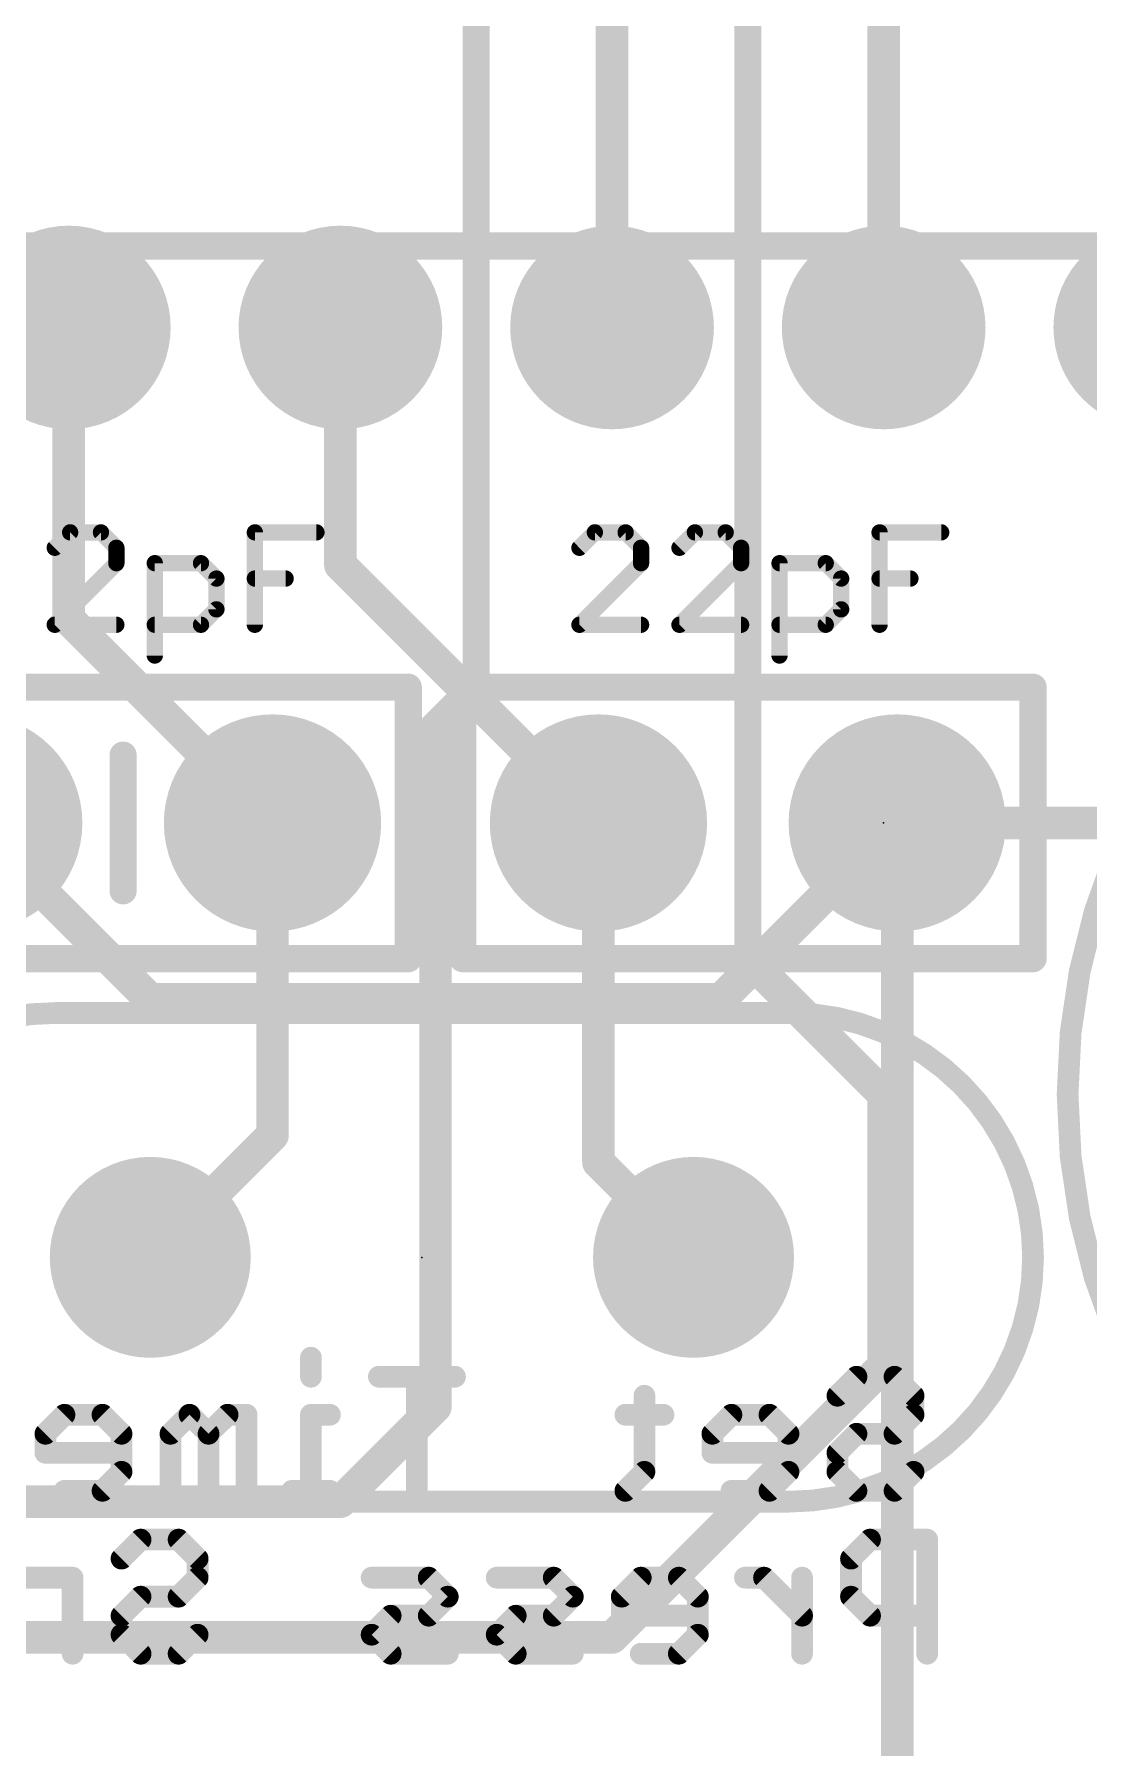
# Model space of a CAD drawing. Extents: x -33 to 32.5, y -8.9 to 49.7.
# Drawn here: x 3.49 to 13.35, y 10.4 to 26.43 of the extents above; entities that cross this region are included whole.
import ezdxf

# ---------------------------------------------------------------- set-up
doc = ezdxf.new("R2010")
doc.units = 0
for name, color, linetype in [('1', 12, 'CONTINUOUS'), ('16', 132, 'CONTINUOUS'), ('17', 110, 'CONTINUOUS'), ('21', 41, 'CONTINUOUS'), ('22', 40, 'CONTINUOUS'), ('23', 53, 'CONTINUOUS')]:
    doc.layers.add(name, color=color, linetype=linetype)

# ---------------------------------------------------------------- blocks, each defined once
blk = doc.blocks.new('ROUNDP')
at = {"const_width": 0.5}
blk.add_lwpolyline([(0, -0.25, 1), (0, 0.25, 1), (0, -0.25)], format="xyb", dxfattribs=at)

msp = doc.modelspace()

# ---------------------------------------------------------------- linework, layer by layer
at = {"layer": '1'}
for points, const_width in [([(7.62, 20.32), (7.62, 26.67)], 0.254), ([(8.89, 23.6855), (8.89, 26.67)], 0.3048), ([(10.16, 17.78), (10.16, 26.67)], 0.254), ([(11.43, 23.6855), (11.43, 26.67)], 0.3048), ([(3.81, 20.955), (3.81, 23.6855)], 0.3048), ([(5.715, 19.05), (3.81, 20.955)], 0.3048), ([(7.239, 19.939), (7.62, 20.32)], 0.3048), ([(7.239, 13.589), (7.239, 19.939)], 0.3048), ([(5.715, 16.129), (5.715, 19.05)], 0.3048), ([(8.763, 15.875), (8.763, 19.05)], 0.3048), ([(11.43, 16.51), (10.16, 17.78)], 0.3048), ([(11.43, 13.97), (11.43, 16.51)], 0.3048), ([(4.572, 14.986), (5.715, 16.129)], 0.3048), ([(9.652, 14.986), (8.763, 15.875)], 0.3048), ([(8.89, 11.43), (11.43, 13.97)], 0.3048), ([(6.35, 12.7), (7.239, 13.589)], 0.3048), ([(-12.7, 12.7), (6.35, 12.7)], 0.3048), ([(-3.81, 11.43), (8.89, 11.43)], 0.3048)]:
    msp.add_lwpolyline(points, dxfattribs=dict(at, const_width=const_width))
for points, const_width in [([(3.8862, 23.6855, 1), (3.7338, 23.6855)], 0.1524), ([(8.8138, 23.6855, 1), (8.9662, 23.6855)], 0.1524), ([(11.3538, 23.6855, 1), (11.5062, 23.6855)], 0.1524), ([(3.8639, 21.0089, 1), (3.7561, 20.9011)], 0.1524), ([(3.7338, 20.955, 1), (3.8862, 20.955)], 0.1524), ([(7.6739, 20.2661, 1), (7.5661, 20.3739)], 0.1524), ([(7.5565, 20.32, 1), (7.6835, 20.32)], 0.127), ([(7.3152, 19.939, 1), (7.1628, 19.939)], 0.1524), ([(7.1851, 19.9929, 1), (7.2929, 19.8851)], 0.1524), ([(5.7912, 19.05, 1), (5.6388, 19.05)], 0.1524), ([(5.6611, 18.9961, 1), (5.7689, 19.1039)], 0.1524), ([(8.8392, 19.05, 1), (8.6868, 19.05)], 0.1524), ([(10.2139, 17.8339, 1), (10.1061, 17.7261)], 0.1524), ([(10.0965, 17.78, 1), (10.2235, 17.78)], 0.127), ([(11.5062, 16.51, 1), (11.3538, 16.51)], 0.1524), ([(11.3761, 16.4561, 1), (11.4839, 16.5639)], 0.1524), ([(5.6388, 16.129, 1), (5.7912, 16.129)], 0.1524), ([(5.7689, 16.0751, 1), (5.6611, 16.1829)], 0.1524), ([(8.8169, 15.9289, 1), (8.7091, 15.8211)], 0.1524), ([(8.6868, 15.875, 1), (8.8392, 15.875)], 0.1524), ([(4.5181, 15.0399, 1), (4.6259, 14.9321)], 0.1524), ([(9.5981, 14.9321, 1), (9.7059, 15.0399)], 0.1524), ([(11.4839, 13.9161, 1), (11.3761, 14.0239)], 0.1524), ([(11.3538, 13.97, 1), (11.5062, 13.97)], 0.1524), ([(7.1628, 13.589, 1), (7.3152, 13.589)], 0.1524), ([(7.2929, 13.5351, 1), (7.1851, 13.6429)], 0.1524), ([(6.2961, 12.7539, 1), (6.4039, 12.6461)], 0.1524), ([(6.35, 12.6238, 1), (6.35, 12.7762)], 0.1524), ([(8.8361, 11.4839, 1), (8.9439, 11.3761)], 0.1524), ([(8.89, 11.3538, 1), (8.89, 11.5062)], 0.1524)]:
    msp.add_lwpolyline(points, format="xyb", dxfattribs=dict(at, const_width=const_width))
at = {"layer": '16', "const_width": 0.3048}
for points in [[(6.35, 21.463), (6.35, 23.6855)], [(8.763, 19.05), (6.35, 21.463)], [(2.921, 19.05), (4.572, 17.399)], [(9.906, 17.399), (11.557, 19.05)], [(11.557, 19.05), (19.05, 19.05)], [(11.557, 19.05), (11.557, 3.81)], [(4.572, 17.399), (9.906, 17.399)]]:
    msp.add_lwpolyline(points, dxfattribs=at)
at = {"layer": '16', "const_width": 0.1524}
for points in [[(6.4262, 23.6855, 1), (6.2738, 23.6855)], [(6.4039, 21.5169, 1), (6.2961, 21.4091)], [(6.2738, 21.463, 1), (6.4262, 21.463)], [(8.7091, 18.9961, 1), (8.8169, 19.1039)], [(11.557, 19.1262, 1), (11.557, 18.9738)], [(11.6332, 19.05, 1), (11.4808, 19.05)], [(11.6109, 18.9961, 1), (11.5031, 19.1039)], [(4.572, 17.4752, 1), (4.572, 17.3228)], [(4.5181, 17.3451, 1), (4.6259, 17.4529)], [(9.8521, 17.4529, 1), (9.9599, 17.3451)], [(9.906, 17.3228, 1), (9.906, 17.4752)]]:
    msp.add_lwpolyline(points, format="xyb", dxfattribs=at)
at = {"layer": '21'}
for points, const_width in [([(18.415, 24.4475), (-18.415, 24.4475)], 0.254), ([(3.8228, 21.7685), (3.6787, 21.6245)], 0.1524), ([(4.1109, 21.7685), (3.8228, 21.7685)], 0.1524), ([(4.2549, 21.6245), (4.1109, 21.7685)], 0.1524), ([(5.5498, 20.9042), (5.5498, 21.7685)], 0.1524), ([(5.5498, 21.7685), (6.126, 21.7685)], 0.1524), ([(8.7293, 21.7685), (8.5852, 21.6245)], 0.1524), ([(9.0174, 21.7685), (8.7293, 21.7685)], 0.1524), ([(9.1614, 21.6245), (9.0174, 21.7685)], 0.1524), ([(9.6648, 21.7685), (9.5207, 21.6245)], 0.1524), ([(9.9529, 21.7685), (9.6648, 21.7685)], 0.1524), ([(10.0969, 21.6245), (9.9529, 21.7685)], 0.1524), ([(11.3918, 20.9042), (11.3918, 21.7685)], 0.1524), ([(11.3918, 21.7685), (11.968, 21.7685)], 0.1524), ([(4.2549, 21.4804), (4.2549, 21.6245)], 0.1524), ([(9.1614, 21.4804), (9.1614, 21.6245)], 0.1524), ([(10.0969, 21.4804), (10.0969, 21.6245)], 0.1524), ([(3.6787, 20.9042), (4.2549, 21.4804)], 0.1524), ([(4.6142, 20.6161), (4.6142, 21.4804)], 0.1524), ([(4.6142, 21.4804), (5.0464, 21.4804)], 0.1524), ([(5.0464, 21.4804), (5.1905, 21.3364)], 0.1524), ([(8.5852, 20.9042), (9.1614, 21.4804)], 0.1524), ([(9.5207, 20.9042), (10.0969, 21.4804)], 0.1524), ([(10.4562, 20.6161), (10.4562, 21.4804)], 0.1524), ([(10.4562, 21.4804), (10.8884, 21.4804)], 0.1524), ([(10.8884, 21.4804), (11.0325, 21.3364)], 0.1524), ([(5.1905, 21.3364), (5.1905, 21.0483)], 0.1524), ([(5.5498, 21.3364), (5.8379, 21.3364)], 0.1524), ([(11.0325, 21.3364), (11.0325, 21.0483)], 0.1524), ([(11.3918, 21.3364), (11.6799, 21.3364)], 0.1524), ([(5.1905, 21.0483), (5.0464, 20.9042)], 0.1524), ([(11.0325, 21.0483), (10.8884, 20.9042)], 0.1524), ([(4.2549, 20.9042), (3.6787, 20.9042)], 0.1524), ([(5.0464, 20.9042), (4.6142, 20.9042)], 0.1524), ([(9.1614, 20.9042), (8.5852, 20.9042)], 0.1524), ([(10.0969, 20.9042), (9.5207, 20.9042)], 0.1524), ([(10.8884, 20.9042), (10.4562, 20.9042)], 0.1524), ([(1.651, 20.32), (6.985, 20.32)], 0.254), ([(6.985, 20.32), (6.985, 17.78)], 0.254), ([(7.493, 17.78), (7.493, 20.32)], 0.254), ([(7.493, 20.32), (12.827, 20.32)], 0.254), ([(12.827, 20.32), (12.827, 17.78)], 0.254), ([(4.318, 19.685), (4.318, 18.415)], 0.254), ([(10.16, 18.415), (10.16, 19.685)], 0.254), ([(6.985, 17.78), (1.651, 17.78)], 0.254), ([(12.827, 17.78), (7.493, 17.78)], 0.254), ([(10.541, 17.272), (3.683, 17.272)], 0.2032), ([(3.683, 12.7), (10.541, 12.7)], 0.2032)]:
    msp.add_lwpolyline(points, dxfattribs=dict(at, const_width=const_width))
for points, const_width in [([(19.05, 10.61, 1), (19.05, 22.41, 1), (19.05, 10.61)], 0.2032), ([(3.8228, 21.8066, 1), (3.8228, 21.7304)], 0.0762), ([(3.8497, 21.7416, 1), (3.7958, 21.7955)], 0.0762), ([(4.1378, 21.7955, 1), (4.0839, 21.7416)], 0.0762), ([(4.1109, 21.7304, 1), (4.1109, 21.8066)], 0.0762), ([(5.5879, 21.7685, 1), (5.5117, 21.7685)], 0.0762), ([(5.5498, 21.8066, 1), (5.5498, 21.7304)], 0.0762), ([(6.126, 21.7304, 1), (6.126, 21.8066)], 0.0762), ([(8.7293, 21.8066, 1), (8.7293, 21.7304)], 0.0762), ([(8.7562, 21.7416, 1), (8.7023, 21.7955)], 0.0762), ([(9.0443, 21.7955, 1), (8.9904, 21.7416)], 0.0762), ([(9.0174, 21.7304, 1), (9.0174, 21.8066)], 0.0762), ([(9.6648, 21.8066, 1), (9.6648, 21.7304)], 0.0762), ([(9.6917, 21.7416, 1), (9.6378, 21.7955)], 0.0762), ([(9.9798, 21.7955, 1), (9.9259, 21.7416)], 0.0762), ([(9.9529, 21.7304, 1), (9.9529, 21.8066)], 0.0762), ([(11.4299, 21.7685, 1), (11.3537, 21.7685)], 0.0762), ([(11.3918, 21.8066, 1), (11.3918, 21.7304)], 0.0762), ([(11.968, 21.7304, 1), (11.968, 21.8066)], 0.0762), ([(3.6518, 21.6514, 1), (3.7057, 21.5975)], 0.0762), ([(4.293, 21.6245, 1), (4.2168, 21.6245)], 0.0762), ([(4.228, 21.5975, 1), (4.2819, 21.6514)], 0.0762), ([(8.5583, 21.6514, 1), (8.6121, 21.5975)], 0.0762), ([(9.1995, 21.6245, 1), (9.1233, 21.6245)], 0.0762), ([(9.1345, 21.5975, 1), (9.1884, 21.6514)], 0.0762), ([(9.4938, 21.6514, 1), (9.5477, 21.5975)], 0.0762), ([(10.135, 21.6245, 1), (10.0588, 21.6245)], 0.0762), ([(10.07, 21.5975, 1), (10.1239, 21.6514)], 0.0762), ([(4.2168, 21.4804, 1), (4.293, 21.4804)], 0.0762), ([(4.2819, 21.4535, 1), (4.228, 21.5074)], 0.0762), ([(4.6523, 21.4804, 1), (4.5761, 21.4804)], 0.0762), ([(4.6142, 21.5185, 1), (4.6142, 21.4423)], 0.0762), ([(5.0733, 21.5074, 1), (5.0195, 21.4535)], 0.0762), ([(5.0464, 21.4423, 1), (5.0464, 21.5185)], 0.0762), ([(9.1233, 21.4804, 1), (9.1995, 21.4804)], 0.0762), ([(9.1884, 21.4535, 1), (9.1345, 21.5074)], 0.0762), ([(10.0588, 21.4804, 1), (10.135, 21.4804)], 0.0762), ([(10.1239, 21.4535, 1), (10.07, 21.5074)], 0.0762), ([(10.4943, 21.4804, 1), (10.4181, 21.4804)], 0.0762), ([(10.4562, 21.5185, 1), (10.4562, 21.4423)], 0.0762), ([(10.9153, 21.5074, 1), (10.8615, 21.4535)], 0.0762), ([(10.8884, 21.4423, 1), (10.8884, 21.5185)], 0.0762), ([(5.2286, 21.3364, 1), (5.1524, 21.3364)], 0.0762), ([(5.1635, 21.3094, 1), (5.2174, 21.3633)], 0.0762), ([(5.5498, 21.3745, 1), (5.5498, 21.2983)], 0.0762), ([(5.8379, 21.2983, 1), (5.8379, 21.3745)], 0.0762), ([(11.0706, 21.3364, 1), (10.9944, 21.3364)], 0.0762), ([(11.0055, 21.3094, 1), (11.0594, 21.3633)], 0.0762), ([(11.3918, 21.3745, 1), (11.3918, 21.2983)], 0.0762), ([(11.6799, 21.2983, 1), (11.6799, 21.3745)], 0.0762), ([(5.1524, 21.0483, 1), (5.2286, 21.0483)], 0.0762), ([(5.2174, 21.0213, 1), (5.1635, 21.0752)], 0.0762), ([(10.9944, 21.0483, 1), (11.0706, 21.0483)], 0.0762), ([(11.0594, 21.0213, 1), (11.0055, 21.0752)], 0.0762), ([(3.6787, 20.9423, 1), (3.6787, 20.8661)], 0.0762), ([(3.6518, 20.9311, 1), (3.7057, 20.8773)], 0.0762), ([(4.2549, 20.8661, 1), (4.2549, 20.9423)], 0.0762), ([(4.6142, 20.9423, 1), (4.6142, 20.8661)], 0.0762), ([(5.0195, 20.9311, 1), (5.0733, 20.8773)], 0.0762), ([(5.0464, 20.8661, 1), (5.0464, 20.9423)], 0.0762), ([(5.5117, 20.9042, 1), (5.5879, 20.9042)], 0.0762), ([(8.5852, 20.9423, 1), (8.5852, 20.8661)], 0.0762), ([(8.5583, 20.9311, 1), (8.6121, 20.8773)], 0.0762), ([(9.1614, 20.8661, 1), (9.1614, 20.9423)], 0.0762), ([(9.5207, 20.9423, 1), (9.5207, 20.8661)], 0.0762), ([(9.4938, 20.9311, 1), (9.5477, 20.8773)], 0.0762), ([(10.0969, 20.8661, 1), (10.0969, 20.9423)], 0.0762), ([(10.4562, 20.9423, 1), (10.4562, 20.8661)], 0.0762), ([(10.8615, 20.9311, 1), (10.9153, 20.8773)], 0.0762), ([(10.8884, 20.8661, 1), (10.8884, 20.9423)], 0.0762), ([(11.3537, 20.9042, 1), (11.4299, 20.9042)], 0.0762), ([(4.5761, 20.6161, 1), (4.6523, 20.6161)], 0.0762), ([(10.4181, 20.6161, 1), (10.4943, 20.6161)], 0.0762), ([(7.0485, 20.32, 1), (6.9215, 20.32)], 0.127), ([(6.985, 20.2565, 1), (6.985, 20.3835)], 0.127), ([(7.5565, 20.32, 1), (7.4295, 20.32)], 0.127), ([(7.493, 20.3835, 1), (7.493, 20.2565)], 0.127), ([(12.8905, 20.32, 1), (12.7635, 20.32)], 0.127), ([(12.827, 20.2565, 1), (12.827, 20.3835)], 0.127), ([(4.3815, 19.685, 1), (4.2545, 19.685)], 0.127), ([(10.2235, 19.685, 1), (10.0965, 19.685)], 0.127), ([(4.2545, 18.415, 1), (4.3815, 18.415)], 0.127), ([(10.0965, 18.415, 1), (10.2235, 18.415)], 0.127), ([(6.9215, 17.78, 1), (7.0485, 17.78)], 0.127), ([(6.985, 17.7165, 1), (6.985, 17.8435)], 0.127), ([(7.493, 17.8435, 1), (7.493, 17.7165)], 0.127), ([(7.4295, 17.78, 1), (7.5565, 17.78)], 0.127), ([(12.7635, 17.78, 1), (12.8905, 17.78)], 0.127), ([(12.827, 17.7165, 1), (12.827, 17.8435)], 0.127), ([(3.683, 17.272, 1), (3.683, 12.7)], 0.2032), ([(3.683, 17.3228, 1), (3.683, 17.2212)], 0.1016), ([(3.683, 17.2212, 1), (3.683, 17.3228)], 0.1016), ([(10.541, 12.7, 1), (10.541, 17.272)], 0.2032), ([(10.541, 17.3228, 1), (10.541, 17.2212)], 0.1016), ([(10.541, 17.2212, 1), (10.541, 17.3228)], 0.1016), ([(3.683, 12.7508, 1), (3.683, 12.6492)], 0.1016), ([(3.683, 12.6492, 1), (3.683, 12.7508)], 0.1016), ([(10.541, 12.7508, 1), (10.541, 12.6492)], 0.1016), ([(10.541, 12.6492, 1), (10.541, 12.7508)], 0.1016)]:
    msp.add_lwpolyline(points, format="xyb", dxfattribs=dict(at, const_width=const_width))
at = {"layer": '22', "const_width": 0.2032}
for points in [[(6.0743, 14.0473), (6.0743, 13.8693)], [(7.4216, 13.8693), (6.7098, 13.8693)], [(7.0657, 12.8016), (7.0657, 13.8693)], [(10.9976, 13.6914), (11.1755, 13.8693)], [(11.1755, 13.8693), (11.5315, 13.8693)], [(11.5315, 13.8693), (11.7094, 13.6914)], [(9.1927, 13.6914), (9.1927, 12.9796)], [(11.7094, 13.6914), (11.7094, 13.5134)], [(3.7694, 13.5134), (3.5914, 13.3355)], [(4.1253, 13.5134), (3.7694, 13.5134)], [(4.3032, 13.3355), (4.1253, 13.5134)], [(4.9388, 13.5134), (4.7608, 13.3355)], [(5.1167, 13.3355), (4.9388, 13.5134)], [(5.2947, 13.5134), (5.1167, 13.3355)], [(5.4726, 13.5134), (5.2947, 13.5134)], [(5.4726, 12.8016), (5.4726, 13.5134)], [(6.2522, 13.5134), (6.0743, 13.5134)], [(6.0743, 13.5134), (6.0743, 12.8016)], [(9.3706, 13.5134), (9.0147, 13.5134)], [(10.0061, 13.5134), (9.8282, 13.3355)], [(10.3621, 13.5134), (10.0061, 13.5134)], [(10.54, 13.3355), (10.3621, 13.5134)], [(11.7094, 13.5134), (11.5315, 13.3355)], [(3.5914, 13.3355), (3.5914, 13.1575)], [(4.3032, 12.9796), (4.3032, 13.3355)], [(4.7608, 13.3355), (4.7608, 12.8016)], [(5.1167, 13.3355), (5.1167, 12.8016)], [(9.8282, 13.3355), (9.8282, 13.1575)], [(10.54, 12.9796), (10.54, 13.3355)], [(11.1755, 13.3355), (10.9976, 13.1575)], [(11.5315, 13.3355), (11.1755, 13.3355)], [(3.5914, 13.1575), (4.3032, 13.1575)], [(9.8282, 13.1575), (10.54, 13.1575)], [(10.9976, 13.1575), (10.9976, 12.9796)], [(4.1253, 12.8016), (4.3032, 12.9796)], [(9.1927, 12.9796), (9.0147, 12.8016)], [(10.3621, 12.8016), (10.54, 12.9796)], [(10.9976, 12.9796), (11.1755, 12.8016)], [(11.5315, 12.8016), (11.7094, 12.9796)], [(3.7694, 12.8016), (4.1253, 12.8016)], [(6.2522, 12.8016), (5.8963, 12.8016)], [(10.0061, 12.8016), (10.3621, 12.8016)], [(11.1755, 12.8016), (11.5315, 12.8016)], [(4.3031, 12.1674), (4.4811, 12.3453)], [(4.4811, 12.3453), (4.837, 12.3453)], [(4.837, 12.3453), (5.0149, 12.1674)], [(11.3025, 12.3453), (11.1246, 12.1674)], [(11.8364, 12.3453), (11.3025, 12.3453)], [(11.8364, 11.2776), (11.8364, 12.3453)], [(5.0149, 12.1674), (5.0149, 11.9894)], [(11.1246, 12.1674), (11.1246, 11.8115)], [(3.8455, 11.9894), (3.3117, 11.9894)], [(3.8455, 11.2776), (3.8455, 11.9894)], [(5.0149, 11.9894), (4.837, 11.8115)], [(7.1758, 11.9894), (6.6419, 11.9894)], [(7.3537, 11.8115), (7.1758, 11.9894)], [(8.3452, 11.9894), (7.8113, 11.9894)], [(8.5231, 11.8115), (8.3452, 11.9894)], [(9.1586, 11.9894), (8.9807, 11.8115)], [(9.5146, 11.9894), (9.1586, 11.9894)], [(9.6925, 11.8115), (9.5146, 11.9894)], [(10.3111, 11.9894), (10.1331, 11.9894)], [(10.667, 11.6335), (10.3111, 11.9894)], [(10.667, 11.2776), (10.667, 11.9894)], [(4.4811, 11.8115), (4.3031, 11.6335)], [(4.837, 11.8115), (4.4811, 11.8115)], [(7.1758, 11.6335), (7.3537, 11.8115)], [(8.3452, 11.6335), (8.5231, 11.8115)], [(8.9807, 11.8115), (8.9807, 11.6335)], [(9.6925, 11.4556), (9.6925, 11.8115)], [(11.1246, 11.8115), (11.3025, 11.6335)], [(4.3031, 11.6335), (4.3031, 11.4556)], [(6.6419, 11.4556), (6.8199, 11.6335)], [(6.8199, 11.6335), (7.1758, 11.6335)], [(7.8113, 11.4556), (7.9893, 11.6335)], [(7.9893, 11.6335), (8.3452, 11.6335)], [(8.9807, 11.6335), (9.6925, 11.6335)], [(11.3025, 11.6335), (11.8364, 11.6335)], [(4.3031, 11.4556), (4.4811, 11.2776)], [(4.837, 11.2776), (5.0149, 11.4556)], [(6.8199, 11.2776), (6.6419, 11.4556)], [(7.9893, 11.2776), (7.8113, 11.4556)], [(9.5146, 11.2776), (9.6925, 11.4556)], [(4.4811, 11.2776), (4.837, 11.2776)], [(7.3537, 11.2776), (6.8199, 11.2776)], [(8.5231, 11.2776), (7.9893, 11.2776)], [(9.1586, 11.2776), (9.5146, 11.2776)]]:
    msp.add_lwpolyline(points, dxfattribs=at)
at = {"layer": '22', "const_width": 0.1016}
for points in [[(6.1251, 14.0473, 1), (6.0235, 14.0473)], [(6.7098, 13.9201, 1), (6.7098, 13.8185)], [(7.1165, 13.8693, 1), (7.0149, 13.8693)], [(7.4216, 13.8185, 1), (7.4216, 13.9201)], [(11.1755, 13.9201, 1), (11.1755, 13.8185)], [(11.2115, 13.8334, 1), (11.1396, 13.9052)], [(11.5674, 13.9052, 1), (11.4955, 13.8334)], [(11.5315, 13.8185, 1), (11.5315, 13.9201)], [(6.0235, 13.8693, 1), (6.1251, 13.8693)], [(9.2435, 13.6914, 1), (9.1419, 13.6914)], [(11.7602, 13.6914, 1), (11.6586, 13.6914)], [(10.9617, 13.7273, 1), (11.0335, 13.6554)], [(11.6735, 13.6554, 1), (11.7453, 13.7273)], [(3.7694, 13.5642, 1), (3.7694, 13.4626)], [(3.8053, 13.4775, 1), (3.7334, 13.5493)], [(4.1612, 13.5493, 1), (4.0894, 13.4775)], [(4.1253, 13.4626, 1), (4.1253, 13.5642)], [(4.9747, 13.5493, 1), (4.9028, 13.4775)], [(4.9747, 13.4775, 1), (4.9028, 13.5493)], [(5.2947, 13.5642, 1), (5.2947, 13.4626)], [(5.3306, 13.4775, 1), (5.2587, 13.5493)], [(5.5234, 13.5134, 1), (5.4218, 13.5134)], [(5.4726, 13.4626, 1), (5.4726, 13.5642)], [(6.0743, 13.5642, 1), (6.0743, 13.4626)], [(6.1251, 13.5134, 1), (6.0235, 13.5134)], [(6.2522, 13.4626, 1), (6.2522, 13.5642)], [(9.0147, 13.5642, 1), (9.0147, 13.4626)], [(9.3706, 13.4626, 1), (9.3706, 13.5642)], [(10.0061, 13.5642, 1), (10.0061, 13.4626)], [(10.0421, 13.4775, 1), (9.9702, 13.5493)], [(10.398, 13.5493, 1), (10.3261, 13.4775)], [(10.3621, 13.4626, 1), (10.3621, 13.5642)], [(11.6586, 13.5134, 1), (11.7602, 13.5134)], [(11.7453, 13.4775, 1), (11.6735, 13.5493)], [(3.6422, 13.3355, 1), (3.5406, 13.3355)], [(3.5555, 13.3714, 1), (3.6273, 13.2995)], [(4.354, 13.3355, 1), (4.2524, 13.3355)], [(4.2673, 13.2995, 1), (4.3391, 13.3714)], [(4.8116, 13.3355, 1), (4.71, 13.3355)], [(4.7249, 13.3714, 1), (4.7967, 13.2995)], [(5.1675, 13.3355, 1), (5.0659, 13.3355)], [(5.0808, 13.3714, 1), (5.1526, 13.2995)], [(5.0808, 13.2995, 1), (5.1526, 13.3714)], [(9.879, 13.3355, 1), (9.7774, 13.3355)], [(9.7923, 13.3714, 1), (9.8641, 13.2995)], [(10.5908, 13.3355, 1), (10.4892, 13.3355)], [(10.5041, 13.2995, 1), (10.5759, 13.3714)], [(11.1755, 13.3863, 1), (11.1755, 13.2847)], [(11.2115, 13.2995, 1), (11.1396, 13.3714)], [(11.4955, 13.3714, 1), (11.5674, 13.2995)], [(11.5315, 13.2847, 1), (11.5315, 13.3863)], [(3.5914, 13.2083, 1), (3.5914, 13.1067)], [(3.5406, 13.1575, 1), (3.6422, 13.1575)], [(4.3032, 13.1067, 1), (4.3032, 13.2083)], [(9.8282, 13.2083, 1), (9.8282, 13.1067)], [(9.7774, 13.1575, 1), (9.879, 13.1575)], [(10.54, 13.1067, 1), (10.54, 13.2083)], [(11.0484, 13.1575, 1), (10.9468, 13.1575)], [(10.9617, 13.1934, 1), (11.0335, 13.1216)], [(4.2524, 12.9796, 1), (4.354, 12.9796)], [(4.3391, 12.9436, 1), (4.2673, 13.0155)], [(9.1419, 12.9796, 1), (9.2435, 12.9796)], [(9.2286, 12.9436, 1), (9.1567, 13.0155)], [(10.4892, 12.9796, 1), (10.5908, 12.9796)], [(10.5759, 12.9436, 1), (10.5041, 13.0155)], [(11.0335, 13.0155, 1), (10.9617, 12.9436)], [(10.9468, 12.9796, 1), (11.0484, 12.9796)], [(11.7453, 12.9436, 1), (11.6735, 13.0155)], [(3.7694, 12.8524, 1), (3.7694, 12.7508)], [(4.0894, 12.8375, 1), (4.1612, 12.7657)], [(4.1253, 12.7508, 1), (4.1253, 12.8524)], [(4.71, 12.8016, 1), (4.8116, 12.8016)], [(5.0659, 12.8016, 1), (5.1675, 12.8016)], [(5.4218, 12.8016, 1), (5.5234, 12.8016)], [(5.8963, 12.8524, 1), (5.8963, 12.7508)], [(6.0235, 12.8016, 1), (6.1251, 12.8016)], [(6.2522, 12.7508, 1), (6.2522, 12.8524)], [(7.0149, 12.8016, 1), (7.1165, 12.8016)], [(8.9788, 12.8375, 1), (9.0506, 12.7657)], [(10.0061, 12.8524, 1), (10.0061, 12.7508)], [(10.3261, 12.8375, 1), (10.398, 12.7657)], [(10.3621, 12.7508, 1), (10.3621, 12.8524)], [(11.1755, 12.8524, 1), (11.1755, 12.7508)], [(11.1396, 12.7657, 1), (11.2115, 12.8375)], [(11.4955, 12.8375, 1), (11.5674, 12.7657)], [(11.5315, 12.7508, 1), (11.5315, 12.8524)], [(4.4811, 12.3961, 1), (4.4811, 12.2945)], [(4.517, 12.3094, 1), (4.4451, 12.3812)], [(4.8729, 12.3812, 1), (4.801, 12.3094)], [(4.837, 12.2945, 1), (4.837, 12.3961)], [(11.3025, 12.3961, 1), (11.3025, 12.2945)], [(11.3385, 12.3094, 1), (11.2666, 12.3812)], [(11.8872, 12.3453, 1), (11.7856, 12.3453)], [(11.8364, 12.2945, 1), (11.8364, 12.3961)], [(4.2672, 12.2033, 1), (4.339, 12.1314)], [(5.0657, 12.1674, 1), (4.9641, 12.1674)], [(4.979, 12.1314, 1), (5.0508, 12.2033)], [(11.1754, 12.1674, 1), (11.0738, 12.1674)], [(11.0887, 12.2033, 1), (11.1605, 12.1314)], [(3.8963, 11.9894, 1), (3.7947, 11.9894)], [(3.8455, 11.9386, 1), (3.8455, 12.0402)], [(4.9641, 11.9894, 1), (5.0657, 11.9894)], [(5.0508, 11.9535, 1), (4.979, 12.0253)], [(6.6419, 12.0402, 1), (6.6419, 11.9386)], [(7.2117, 12.0253, 1), (7.1398, 11.9535)], [(7.1758, 11.9386, 1), (7.1758, 12.0402)], [(7.8113, 12.0402, 1), (7.8113, 11.9386)], [(8.3811, 12.0253, 1), (8.3092, 11.9535)], [(8.3452, 11.9386, 1), (8.3452, 12.0402)], [(9.1586, 12.0402, 1), (9.1586, 11.9386)], [(9.1946, 11.9535, 1), (9.1227, 12.0253)], [(9.5505, 12.0253, 1), (9.4786, 11.9535)], [(9.5146, 11.9386, 1), (9.5146, 12.0402)], [(10.1331, 12.0402, 1), (10.1331, 11.9386)], [(10.347, 12.0253, 1), (10.2752, 11.9535)], [(10.3111, 11.9386, 1), (10.3111, 12.0402)], [(10.7178, 11.9894, 1), (10.6162, 11.9894)], [(4.4811, 11.8623, 1), (4.4811, 11.7607)], [(4.517, 11.7755, 1), (4.4451, 11.8474)], [(4.801, 11.8474, 1), (4.8729, 11.7755)], [(4.837, 11.7607, 1), (4.837, 11.8623)], [(7.3896, 11.7755, 1), (7.3178, 11.8474)], [(7.3178, 11.7755, 1), (7.3896, 11.8474)], [(8.559, 11.7755, 1), (8.4872, 11.8474)], [(8.4872, 11.7755, 1), (8.559, 11.8474)], [(9.0315, 11.8115, 1), (8.9299, 11.8115)], [(8.9448, 11.8474, 1), (9.0166, 11.7755)], [(9.7433, 11.8115, 1), (9.6417, 11.8115)], [(9.6566, 11.7755, 1), (9.7284, 11.8474)], [(11.1605, 11.8474, 1), (11.0887, 11.7755)], [(4.3539, 11.6335, 1), (4.2523, 11.6335)], [(4.2672, 11.6694, 1), (4.339, 11.5976)], [(6.8199, 11.6843, 1), (6.8199, 11.5827)], [(6.8558, 11.5976, 1), (6.7839, 11.6694)], [(7.1398, 11.6694, 1), (7.2117, 11.5976)], [(7.1758, 11.5827, 1), (7.1758, 11.6843)], [(7.9893, 11.6843, 1), (7.9893, 11.5827)], [(8.0252, 11.5976, 1), (7.9533, 11.6694)], [(8.3092, 11.6694, 1), (8.3811, 11.5976)], [(8.3452, 11.5827, 1), (8.3452, 11.6843)], [(8.9807, 11.6843, 1), (8.9807, 11.5827)], [(9.6925, 11.5827, 1), (9.6925, 11.6843)], [(10.6311, 11.5976, 1), (10.7029, 11.6694)], [(11.0738, 11.8115, 1), (11.1754, 11.8115)], [(11.3025, 11.6843, 1), (11.3025, 11.5827)], [(11.2666, 11.5976, 1), (11.3385, 11.6694)], [(11.8364, 11.5827, 1), (11.8364, 11.6843)], [(4.339, 11.4915, 1), (4.2672, 11.4196)], [(5.0508, 11.4196, 1), (4.979, 11.4915)], [(6.6778, 11.4915, 1), (6.606, 11.4196)], [(6.606, 11.4915, 1), (6.6778, 11.4196)], [(7.8472, 11.4915, 1), (7.7754, 11.4196)], [(7.7754, 11.4915, 1), (7.8472, 11.4196)], [(8.9299, 11.6335, 1), (9.0315, 11.6335)], [(9.7284, 11.4196, 1), (9.6566, 11.4915)], [(4.2523, 11.4556, 1), (4.3539, 11.4556)], [(9.6417, 11.4556, 1), (9.7433, 11.4556)], [(3.7947, 11.2776, 1), (3.8963, 11.2776)], [(4.4811, 11.3284, 1), (4.4811, 11.2268)], [(4.4451, 11.2417, 1), (4.517, 11.3135)], [(4.801, 11.3135, 1), (4.8729, 11.2417)], [(4.837, 11.2268, 1), (4.837, 11.3284)], [(6.8199, 11.3284, 1), (6.8199, 11.2268)], [(6.7839, 11.2417, 1), (6.8558, 11.3135)], [(7.3537, 11.2268, 1), (7.3537, 11.3284)], [(7.9893, 11.3284, 1), (7.9893, 11.2268)], [(7.9533, 11.2417, 1), (8.0252, 11.3135)], [(8.5231, 11.2268, 1), (8.5231, 11.3284)], [(9.1586, 11.3284, 1), (9.1586, 11.2268)], [(9.4786, 11.3135, 1), (9.5505, 11.2417)], [(9.5146, 11.2268, 1), (9.5146, 11.3284)], [(10.6162, 11.2776, 1), (10.7178, 11.2776)], [(11.7856, 11.2776, 1), (11.8872, 11.2776)]]:
    msp.add_lwpolyline(points, format="xyb", dxfattribs=at)
at = {"layer": '23'}
for p in [(11.43, 19.05), (7.112, 14.986)]:
    msp.add_point(p, dxfattribs=at)

# ---------------------------------------------------------------- block references
at = {"layer": '17'}
for p, xscale, yscale, rotation in [((3.81, 23.6855), 1.905, 1.905, 90), ((3.81, 23.6855), 1.905, 1.905, 90), ((6.35, 23.6855), 1.905, 1.905, 90), ((6.35, 23.6855), 1.905, 1.905, 90), ((8.89, 23.6855), 1.905, 1.905, 90), ((8.89, 23.6855), 1.905, 1.905, 90), ((11.43, 23.6855), 1.905, 1.905, 90), ((11.43, 23.6855), 1.905, 1.905, 90), ((13.97, 23.6855), 1.905, 1.905, 90), ((13.97, 23.6855), 1.905, 1.905, 90), ((8.763, 19.05), 2.032, 2.032, 180), ((8.763, 19.05), 2.032, 2.032, 180), ((11.557, 19.05), 2.032, 2.032, 180), ((11.557, 19.05), 2.032, 2.032, 180), ((4.572, 14.986), 1.8796, 1.8796, 270), ((4.572, 14.986), 1.8796, 1.8796, 270), ((9.652, 14.986), 1.8796, 1.8796, 270), ((9.652, 14.986), 1.8796, 1.8796, 270)]:
    msp.add_blockref('ROUNDP', p, dxfattribs=dict(at, xscale=xscale, yscale=yscale, rotation=rotation))
at = {"layer": '17', "xscale": 2.032, "yscale": 2.032}
for p in [(2.921, 19.05), (2.921, 19.05), (5.715, 19.05), (5.715, 19.05)]:
    msp.add_blockref('ROUNDP', p, dxfattribs=at)

doc.saveas('drawing.dxf')
